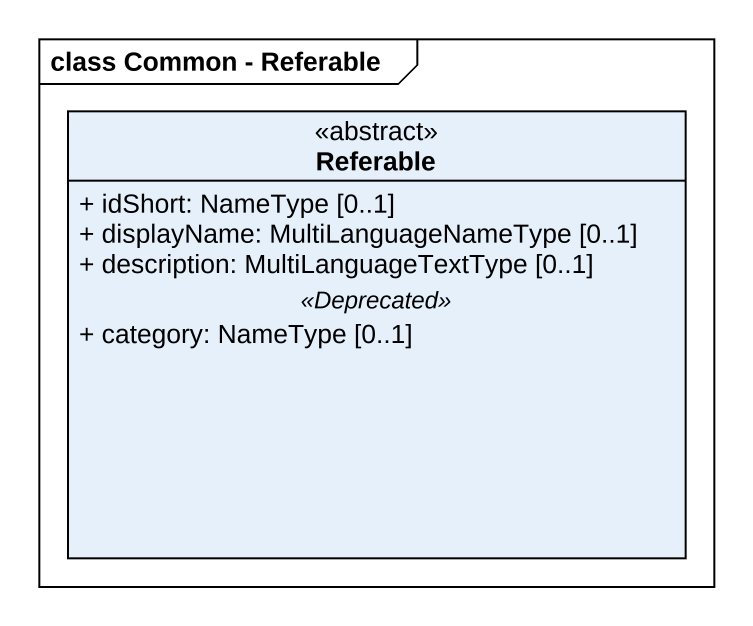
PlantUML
@startuml
mainframe class Common - Referable
hide circle
hide empty members
skinparam classAttributeIconSize 0
class Referable <<abstract>> {
  + idShort: NameType [0..1]
  + displayName: MultiLanguageNameType [0..1]
  + description: MultiLanguageTextType [0..1]
  .. <<Deprecated>> ..
  + category: NameType [0..1]
}
@enduml
